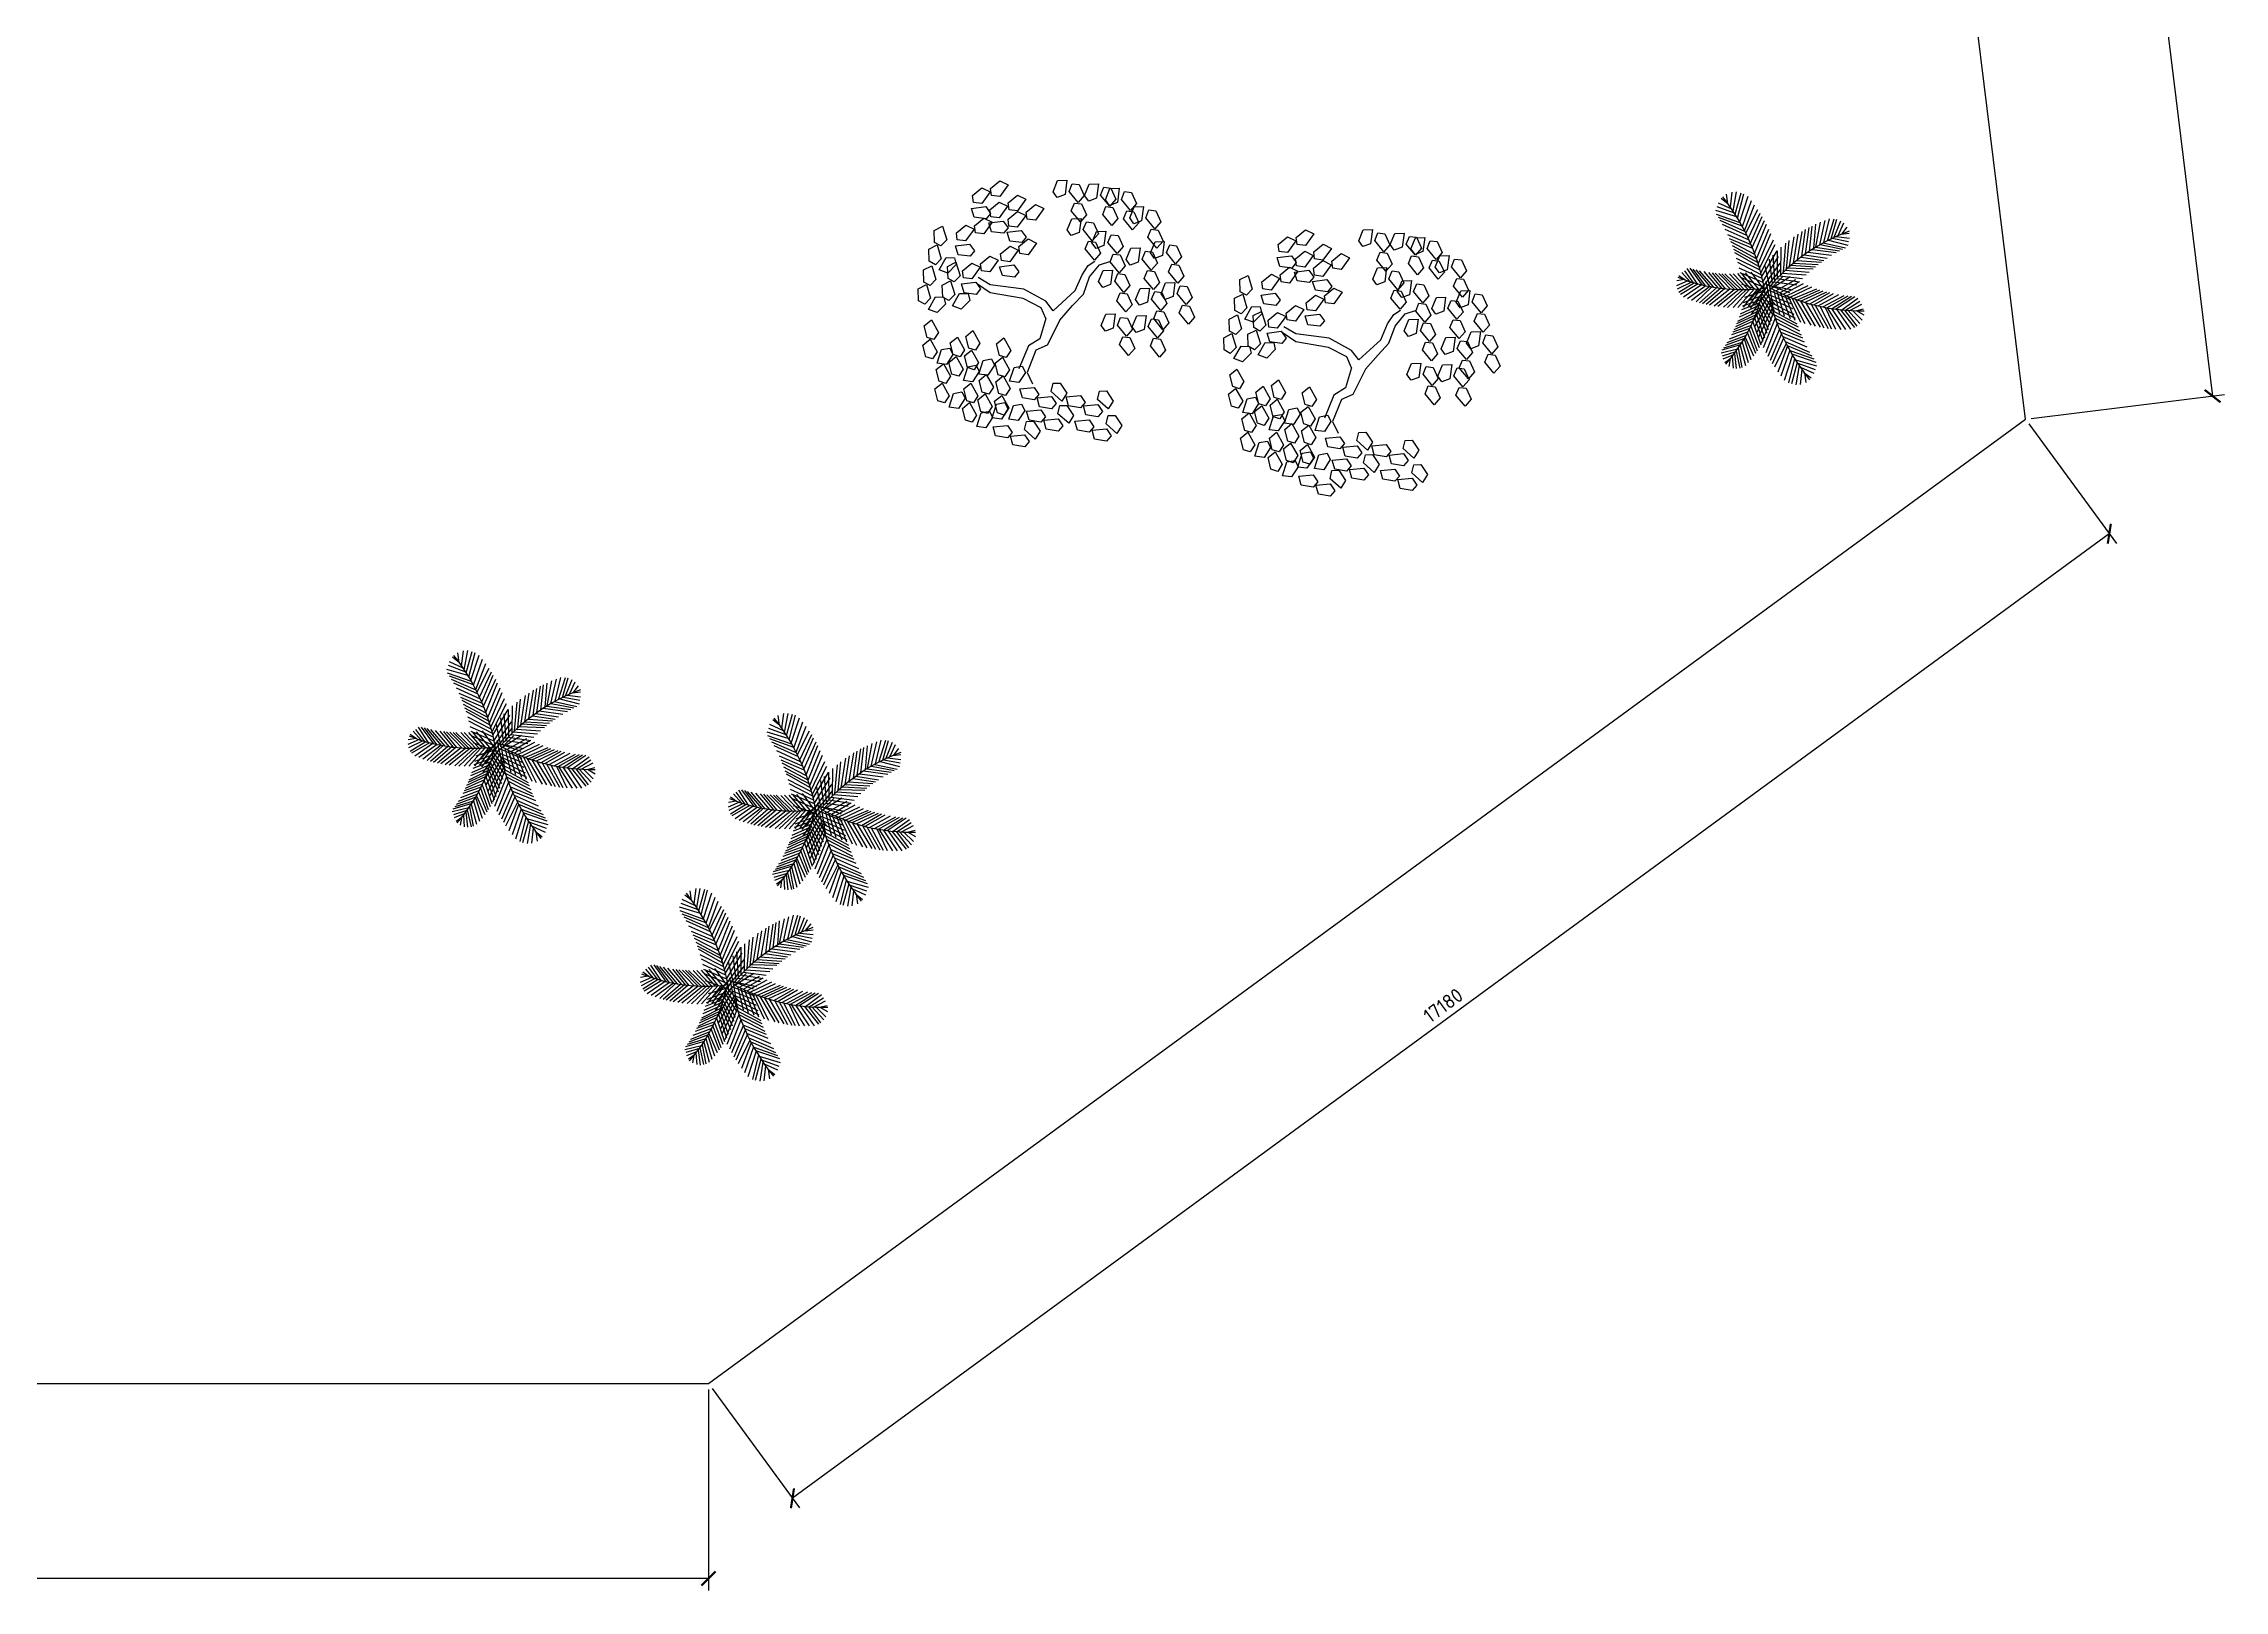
# Model space of a CAD drawing. Header units: millimetres. Extents: x -14813 to 141433, y -60308 to 84383.
# Drawn here: x 118479 to 141433, y -3644 to 12635 of the extents above; entities that cross this region are included whole.
import ezdxf

# ---------------------------------------------------------------- set-up
doc = ezdxf.new("R2010")
doc.units = ezdxf.units.MM
doc.layers.add('zelen', color=69, linetype='Continuous')
doc.layers.add('размер', color=1, linetype='Continuous', lineweight=25)
doc.layers.add('территория', color=74, linetype='Continuous', lineweight=25)
doc.styles.add('Аннотативный', font='')
doc.styles.get('Аннотативный').set_extended_font_data('GOST Common')
doc.dimstyles.new('Аннотативный', dxfattribs={"dimscale": 0, "dimtxt": 1.5, "dimasz": 1.5, "dimexe": 1.25, "dimexo": 0.625, "dimtad": 1, "dimdec": 0, "dimtxsty": 'Аннотативный', "dimblk": 'ARCHTICK', "dimcen": 2.5, "dimadec": 0, "dimazin": 0, "dimtfac": 1, "dimtdec": 0, "dimtmove": 0, "dimatfit": 3, "dimldrblk": 'CLOSEDBLANK', "dimfxl": 1, "dimarcsym": 0})

# ---------------------------------------------------------------- blocks, each defined once
blk = doc.blocks.new('p1')
at = {"layer": 'zelen'}
for p, q in [((-430, 876), (-503, 935)), ((-434, 879), (-447, 980)), ((-407, 844), (-387, 1002)), ((-379, 802), (-343, 1004)), ((-358, 770), (-295, 996)), ((-332, 727), (-266, 985)), ((-309, 689), (-221, 958)), ((-340, 741), (-561, 807)), ((-303, 678), (-554, 768)), ((-364, 779), (-545, 846)), ((-391, 821), (-533, 887)), ((-283, 643), (-533, 735)), ((-255, 589), (-513, 702)), ((-281, 639), (-186, 914)), ((-257, 594), (-153, 869)), ((-245, 570), (-118, 819)), ((-218, 514), (-94, 781)), ((-196, 466), (-74, 747)), ((-177, 418), (-48, 703)), ((533, 447), (590, 705)), ((578, 472), (638, 722)), ((614, 491), (686, 722)), ((655, 512), (714, 717)), ((687, 527), (755, 700)), ((-234, 547), (-490, 662)), ((-210, 495), (-462, 608)), ((-189, 448), (-434, 552)), ((-172, 407), (-416, 511)), ((-149, 346), (-403, 479)), ((-152, 356), (-28, 665)), ((-132, 300), (-3, 612)), ((-114, 243), (19, 565)), ((-100, 197), (46, 499)), ((151, 161), (176, 463)), ((183, 191), (213, 493)), ((215, 219), (266, 532)), ((257, 255), (305, 558)), ((299, 289), (350, 587)), ((347, 325), (383, 607)), ((385, 353), (424, 629)), ((425, 379), (455, 645)), ((473, 411), (492, 663)), ((493, 423), (543, 686)), ((569, 467), (806, 417)), ((627, 498), (830, 444)), ((664, 516), (836, 482)), ((705, 535), (846, 519)), ((728, 546), (788, 677)), ((761, 559), (845, 570)), ((766, 560), (824, 633)), ((-132, 300), (-386, 436)), ((-120, 263), (-372, 397)), ((-106, 219), (-360, 364)), ((-95, 179), (-342, 305)), ((-82, 133), (-330, 261)), ((-87, 152), (64, 449)), ((-77, 113), (84, 383)), ((-64, 57), (100, 325)), ((-55, 14), (117, 254)), ((7, 8), (-45, 236)), ((35, 41), (4, 296)), ((61, 69), (42, 338)), ((89, 99), (88, 385)), ((125, 136), (128, 422)), ((230, 232), (488, 216)), ((257, 255), (518, 240)), ((292, 283), (551, 265)), ((339, 319), (577, 283)), ((371, 343), (611, 306)), ((410, 369), (659, 337)), ((453, 398), (706, 365)), ((489, 421), (743, 385)), ((537, 449), (774, 402)), ((-855, 68), (-974, 16)), ((-889, 81), (-971, 67)), ((-816, 55), (-966, -20)), ((-885, 78), (-948, 122)), ((-785, 46), (-948, -56)), ((-746, 35), (-933, -76)), ((-833, 61), (-917, 156)), ((-710, 26), (-901, -105)), ((-794, 49), (-888, 175)), ((-758, 39), (-861, 197)), ((-665, 16), (-858, -122)), ((-701, 24), (-829, 200)), ((-624, 8), (-816, -138)), ((-669, 17), (-799, 192)), ((-620, 7), (-768, 183)), ((-603, 4), (-768, -153)), ((-582, 0), (-731, 175)), ((-536, -7), (-683, 165)), ((-494, -12), (-632, 156)), ((-458, -16), (-596, 152)), ((-405, -20), (-567, 148)), ((-364, -23), (-530, 145)), ((-332, -24), (-496, 143)), ((-295, -24), (-467, 142)), ((-260, -24), (-417, 141)), ((-221, -23), (-379, 142)), ((-187, -22), (-330, 144)), ((-72, 92), (-316, 203)), ((-63, 50), (-305, 152)), ((-53, -1), (-296, 105)), ((-152, -19), (-288, 147)), ((-42, -58), (-286, 32)), ((-110, -16), (-249, 151)), ((-31, 51), (-210, -135)), ((-23, 4), (-197, -219)), ((-63, -10), (-189, 160)), ((-48, -28), (128, 193)), ((-40, -75), (140, 109)), ((-29, 34), (216, -53)), ((17, 20), (248, -26)), ((23, -13), (222, 114)), ((52, 59), (291, 26)), ((70, -36), (281, 81)), ((84, 94), (320, 58)), ((111, 122), (353, 92)), ((113, -57), (319, 62)), ((139, 149), (391, 130)), ((148, -73), (362, 42)), ((170, 179), (422, 159)), ((183, -88), (412, 20)), ((198, 204), (464, 196)), ((223, -105), (451, 4)), ((-552, -5), (-733, -164)), ((-509, -10), (-702, -172)), ((-468, -15), (-661, -181)), ((-413, -20), (-627, -188)), ((-364, -23), (-579, -197)), ((-315, -24), (-538, -202)), ((-276, -24), (-479, -208)), ((-238, -24), (-436, -211)), ((-205, -22), (-379, -212)), ((-158, -20), (-330, -211)), ((-118, -228), (-315, -315)), ((-107, -193), (-303, -281)), ((-97, -162), (-290, -237)), ((-88, -131), (-279, -198)), ((-122, -17), (-271, -208)), ((-78, -91), (-271, -163)), ((-68, -48), (-259, -106)), ((-87, -13), (-220, -202)), ((-15, -38), (-185, -280)), ((-5, -81), (-167, -350)), ((-49, -9), (-151, -192)), ((8, -137), (-151, -408)), ((18, -175), (-129, -474)), ((-111, -208), (-8, -443)), ((32, -221), (-111, -524)), ((-102, -178), (11, -393)), ((-90, -136), (26, -349)), ((-81, -102), (42, -295)), ((-73, -71), (53, -249)), ((-65, -35), (66, -184)), ((-18, -23), (227, -127)), ((-7, -74), (236, -173)), ((3, -115), (247, -224)), ((9, -5), (43, -236)), ((13, -156), (262, -282)), ((26, -202), (275, -326)), ((48, -25), (111, -274)), ((82, -42), (161, -300)), ((119, -60), (222, -327)), ((166, -81), (272, -347)), ((200, -95), (331, -368)), ((240, -111), (377, -382)), ((259, -119), (503, -15)), ((280, -127), (441, -400)), ((298, -133), (533, -25)), ((331, -144), (570, -36)), ((331, -144), (486, -410)), ((374, -158), (610, -47)), ((383, -161), (539, -420)), ((431, -175), (641, -55)), ((442, -178), (577, -427)), ((470, -185), (680, -64)), ((487, -189), (623, -433)), ((516, -196), (736, -76)), ((533, -200), (658, -437)), ((566, -207), (790, -85)), ((590, -211), (699, -440)), ((608, -215), (832, -90)), ((613, -216), (755, -443)), ((659, -223), (805, -443)), ((663, -224), (867, -94)), ((699, -229), (902, -97)), ((765, -237), (934, -113)), ((805, -240), (954, -146)), ((851, -244), (976, -178)), ((912, -246), (995, -226)), ((-202, -432), (-396, -501)), ((-188, -401), (-381, -471)), ((-167, -355), (-369, -447)), ((-152, -320), (-354, -415)), ((-141, -292), (-341, -385)), ((-129, -259), (-331, -360)), ((-209, -445), (-126, -668)), ((-192, -410), (-105, -635)), ((-170, -362), (-88, -606)), ((-152, -320), (-66, -567)), ((-136, -277), (-47, -531)), ((-123, -242), (-24, -481)), ((46, -266), (-83, -590)), ((65, -323), (-61, -637)), ((86, -379), (-35, -689)), ((111, -441), (-14, -727)), ((38, -243), (294, -384)), ((52, -286), (305, -417)), ((65, -323), (320, -457)), ((82, -369), (337, -499)), ((106, -430), (351, -531)), ((710, -231), (856, -442)), ((750, -235), (901, -424)), ((796, -240), (925, -410)), ((831, -242), (957, -380)), ((877, -245), (979, -346)), ((917, -245), (997, -291)), ((-331, -651), (-505, -693)), ((-300, -605), (-498, -663)), ((-351, -680), (-494, -724)), ((-284, -579), (-480, -639)), ((-259, -538), (-463, -614)), ((-241, -506), (-444, -584)), ((-220, -468), (-420, -544)), ((-347, -673), (-308, -850)), ((-324, -641), (-285, -843)), ((-305, -612), (-249, -824)), ((-282, -576), (-220, -791)), ((-261, -542), (-192, -758)), ((-251, -524), (-164, -721)), ((-228, -481), (-143, -693)), ((131, -488), (11, -771)), ((153, -536), (32, -804)), ((181, -592), (56, -842)), ((193, -616), (91, -892)), ((123, -471), (370, -572)), ((218, -661), (125, -936)), ((145, -518), (398, -628)), ((169, -569), (427, -681)), ((191, -611), (450, -721)), ((220, -665), (471, -754)), ((-374, -711), (-486, -756)), ((-406, -752), (-465, -794)), ((-410, -754), (-424, -832)), ((-388, -728), (-379, -850)), ((-364, -697), (-345, -855)), ((246, -710), (160, -980)), ((269, -748), (206, -1006)), ((296, -791), (235, -1017)), ((240, -700), (491, -787)), ((277, -762), (499, -826)), ((317, -823), (283, -1025)), ((302, -799), (484, -865)), ((346, -864), (327, -1022)), ((330, -841), (471, -905)), ((368, -896), (442, -954)), ((373, -899), (387, -1000))]:
    blk.add_line(p, q, dxfattribs=at)
for centre, radius, start, end in [((-2221, -415), 2208, 8.5439, 38.2906), ((1536, -1292), 2007, 110.1895, 139.9362), ((-286, 1782), 1806, 248.0996, 277.8463), ((2146, 414), 2208, 189.1509, 218.8976), ((-1734, 320), 1706, 318.5391, 348.2858), ((964, 1760), 2007, 241.292, 271.0387)]:
    blk.add_arc(centre, radius, start, end, dxfattribs=at)
blk = doc.blocks.new('z_98')
at = {"color": 92, "linetype": 'Continuous'}
for p, q in [((-283.2, 404.3), (-250.4, 431.2)), ((-279.9, 379.9), (-283.2, 404.3)), ((-221.2, 417), (-250.6, 376)), ((-250.4, 431.2), (-221.2, 417)), ((-219.5, 428.9), (-186.7, 455.8)), ((-216.1, 404.5), (-219.5, 428.9)), ((-186.9, 400.7), (-216.1, 404.5)), ((-157.5, 441.6), (-186.9, 400.7)), ((-186.7, 455.8), (-157.5, 441.6)), ((-158.3, 378.5), (-125.5, 405.4)), ((-96.3, 391.1), (-125.7, 350.2)), ((-125.5, 405.4), (-96.3, 391.1)), ((-0.5, 417), (15.7, 456.2)), ((13.9, 397), (-0.5, 417)), ((41.5, 407.4), (13.9, 397)), ((15.7, 456.2), (48.2, 457.4)), ((48.2, 457.4), (41.5, 407.4)), ((55.8, 418.1), (67.1, 445.4)), ((87.8, 379.2), (55.8, 418.1)), ((67.1, 445.4), (91.5, 442.3)), ((109.1, 403.7), (87.8, 379.2)), ((91.5, 442.3), (109.1, 403.7)), ((110.1, 404.5), (126.3, 443.6)), ((124.5, 384.5), (110.1, 404.5)), ((152.1, 394.9), (124.5, 384.5)), ((126.3, 443.6), (158.8, 444.9)), ((158.8, 444.9), (152.1, 394.9)), ((166.4, 405.6), (177.7, 432.8)), ((198.5, 366.6), (166.4, 405.6)), ((177.7, 432.8), (202.2, 429.8)), ((183, 389.3), (199.3, 428.5)), ((197.5, 369.3), (183, 389.3)), ((219.7, 391.2), (198.5, 366.6)), ((199.3, 428.5), (231.7, 429.7)), ((202.2, 429.8), (219.7, 391.2)), ((231.7, 429.7), (225.1, 379.7)), ((239.4, 390.4), (250.6, 417.7)), ((271.4, 351.4), (239.4, 390.4)), ((250.6, 417.7), (275.1, 414.6)), ((275.1, 414.6), (292.6, 376)), ((-286.6, 358.5), (-236.6, 364.9)), ((-277.1, 327.5), (-286.6, 358.5)), ((-250.6, 376), (-279.9, 379.9)), ((-235.1, 321.8), (-277.1, 327.5)), ((-276, 297.8), (-243.1, 324.7)), ((-214, 310.5), (-243.4, 269.5)), ((-243.1, 324.7), (-214, 310.5)), ((-236.6, 364.9), (-219.5, 340.9)), ((-219.5, 340.9), (-235.1, 321.8)), ((-225.4, 308.1), (-175.4, 314.5)), ((-215.9, 277), (-225.4, 308.1)), ((-222, 353.8), (-189.2, 380.7)), ((-218.7, 329.4), (-222, 353.8)), ((-189.4, 325.5), (-218.7, 329.4)), ((-160, 366.5), (-189.4, 325.5)), ((-189.2, 380.7), (-160, 366.5)), ((-175.4, 314.5), (-158.3, 290.5)), ((-158.5, 321.1), (-125.7, 348)), ((-155.2, 296.6), (-158.5, 321.1)), ((-154.9, 354), (-158.3, 378.5)), ((-125.7, 350.2), (-154.9, 354)), ((-96.5, 333.7), (-125.9, 292.8)), ((-125.7, 348), (-96.5, 333.7)), ((-94.8, 345.7), (-61.9, 372.6)), ((-91.4, 321.3), (-94.8, 345.7)), ((-62.2, 317.4), (-91.4, 321.3)), ((-32.7, 358.4), (-62.2, 317.4)), ((-61.9, 372.6), (-32.7, 358.4)), ((48.9, 283.4), (65.2, 322.6)), ((63.3, 350.2), (74.5, 377.5)), ((95.3, 311.2), (63.3, 350.2)), ((65.2, 322.6), (97.6, 323.8)), ((74.5, 377.5), (99, 374.4)), ((97.6, 323.8), (90.9, 273.8)), ((116.5, 335.8), (95.3, 311.2)), ((99, 374.4), (116.5, 335.8)), ((105.3, 284.5), (116.5, 311.8)), ((116.5, 311.8), (141, 308.7)), ((141, 308.7), (158.5, 270.1)), ((173.9, 337.7), (185.1, 364.9)), ((205.9, 298.7), (173.9, 337.7)), ((185.1, 364.9), (209.6, 361.9)), ((225.1, 379.7), (197.5, 369.3)), ((227.1, 323.2), (205.9, 298.7)), ((209.6, 361.9), (227.1, 323.2)), ((246.8, 322.5), (258, 349.8)), ((278.8, 283.5), (246.8, 322.5)), ((258, 349.8), (282.5, 346.7)), ((268.4, 325.2), (284.7, 364.4)), ((282.8, 305.2), (268.4, 325.2)), ((292.6, 376), (271.4, 351.4)), ((300.1, 308.1), (278.8, 283.5)), ((282.5, 346.7), (300.1, 308.1)), ((310.4, 315.6), (282.8, 305.2)), ((284.7, 364.4), (317.1, 365.6)), ((317.1, 365.6), (310.4, 315.6)), ((324.7, 326.3), (336, 353.6)), ((356.8, 287.4), (324.7, 326.3)), ((336, 353.6), (360.5, 350.5)), ((378, 311.9), (356.8, 287.4)), ((360.5, 350.5), (378, 311.9)), ((-436.3, 215.9), (-407.3, 230.5)), ((-417.4, 281.5), (-388.4, 296.2)), ((-415.9, 239.1), (-417.4, 281.5)), ((-394.4, 227), (-415.9, 239.1)), ((-407.3, 230.5), (-392.5, 182.3)), ((-373.6, 248), (-394.4, 227)), ((-388.4, 296.2), (-373.6, 248)), ((-343.1, 227.4), (-293.1, 233.8)), ((-339.7, 273.2), (-306.9, 300.1)), ((-336.4, 248.7), (-339.7, 273.2)), ((-307.1, 244.9), (-336.4, 248.7)), ((-277.7, 285.8), (-307.1, 244.9)), ((-306.9, 300.1), (-277.7, 285.8)), ((-293.1, 233.8), (-276, 209.8)), ((-272.6, 273.4), (-276, 297.8)), ((-243.4, 269.5), (-272.6, 273.4)), ((-173.9, 271.4), (-215.9, 277)), ((-158.3, 290.5), (-173.9, 271.4)), ((-161.9, 275.3), (-111.9, 281.7)), ((-152.4, 244.3), (-161.9, 275.3)), ((-125.9, 292.8), (-155.2, 296.6)), ((-110.3, 238.6), (-152.4, 244.3)), ((-120.6, 224.7), (-87.8, 251.6)), ((-111.9, 281.7), (-94.8, 257.7)), ((-94.8, 257.7), (-110.3, 238.6)), ((-58.6, 237.3), (-88.1, 196.4)), ((-87.8, 251.6), (-58.6, 237.3)), ((63.3, 263.4), (48.9, 283.4)), ((90.9, 273.8), (63.3, 263.4)), ((137.3, 245.5), (105.3, 284.5)), ((112.7, 216.6), (123.9, 243.9)), ((123.9, 243.9), (148.4, 240.8)), ((136, 238), (152.2, 277.2)), ((150.4, 218.1), (136, 238)), ((158.5, 270.1), (137.3, 245.5)), ((148.4, 240.8), (165.9, 202.2)), ((152.2, 277.2), (184.7, 278.4)), ((184.7, 278.4), (178, 228.4)), ((192.3, 239.2), (203.6, 266.4)), ((224.3, 200.2), (192.3, 239.2)), ((203.6, 266.4), (228, 263.4)), ((228, 263.4), (245.6, 224.7)), ((332.2, 258.4), (343.4, 285.7)), ((364.2, 219.4), (332.2, 258.4)), ((341.1, 202.6), (357.4, 241.8)), ((343.4, 285.7), (367.9, 282.6)), ((357.4, 241.8), (389.9, 243)), ((385.4, 244), (364.2, 219.4)), ((367.9, 282.6), (385.4, 244)), ((389.9, 243), (383.2, 193)), ((397.5, 203.7), (408.7, 231)), ((408.7, 231), (433.2, 227.9)), ((-455.1, 142.8), (-426.1, 157.5)), ((-434.8, 173.5), (-436.3, 215.9)), ((-413.3, 161.4), (-434.8, 173.5)), ((-426.1, 157.5), (-411.3, 109.2)), ((-392.5, 182.3), (-413.3, 161.4)), ((-400.4, 143.1), (-375.2, 186.8)), ((-375.2, 186.8), (-345.8, 185.9)), ((-370.4, 155.4), (-341.4, 170.1)), ((-368.8, 113), (-370.4, 155.4)), ((-340, 161.9), (-369.9, 131.9)), ((-345.8, 185.9), (-340, 161.9)), ((-333.6, 196.3), (-343.1, 227.4)), ((-341.4, 170.1), (-326.6, 121.9)), ((-291.6, 190.7), (-333.6, 196.3)), ((-318.5, 139.5), (-285.7, 166.4)), ((-276, 209.8), (-291.6, 190.7)), ((-285.7, 166.4), (-256.5, 152.2)), ((-254.8, 164.2), (-222, 191.1)), ((-251.5, 139.8), (-254.8, 164.2)), ((-192.8, 176.9), (-222.2, 135.9)), ((-222, 191.1), (-192.8, 176.9)), ((-187.8, 154.3), (-137.8, 160.7)), ((-178.3, 123.2), (-187.8, 154.3)), ((-184.3, 200), (-151.5, 226.9)), ((-181, 175.6), (-184.3, 200)), ((-151.8, 171.7), (-181, 175.6)), ((-122.3, 212.7), (-151.8, 171.7)), ((-151.5, 226.9), (-122.3, 212.7)), ((-137.8, 160.7), (-120.6, 136.7)), ((-117.3, 200.2), (-120.6, 224.7)), ((-88.1, 196.4), (-117.3, 200.2)), ((144.7, 177.6), (112.7, 216.6)), ((165.9, 202.2), (144.7, 177.6)), ((178, 228.4), (150.4, 218.1)), ((199.8, 171.2), (211, 198.5)), ((231.8, 132.3), (199.8, 171.2)), ((211, 198.5), (235.5, 195.4)), ((245.6, 224.7), (224.3, 200.2)), ((253, 156.8), (231.8, 132.3)), ((235.5, 195.4), (253, 156.8)), ((256, 180), (272.2, 219.2)), ((270.4, 160.1), (256, 180)), ((298, 170.5), (270.4, 160.1)), ((272.2, 219.2), (304.7, 220.4)), ((304.7, 220.4), (298, 170.5)), ((312.3, 181.2), (323.6, 208.4)), ((344.3, 142.2), (312.3, 181.2)), ((323.6, 208.4), (348, 205.4)), ((355.6, 182.6), (341.1, 202.6)), ((365.6, 166.7), (344.3, 142.2)), ((348, 205.4), (365.6, 166.7)), ((383.2, 193), (355.6, 182.6)), ((429.5, 164.8), (397.5, 203.7)), ((404.9, 135.8), (416.2, 163.1)), ((416.2, 163.1), (440.7, 160)), ((450.8, 189.3), (429.5, 164.8)), ((433.2, 227.9), (450.8, 189.3)), ((440.7, 160), (458.2, 121.4)), ((-474, 77.2), (-445, 91.8)), ((-472.4, 34.8), (-474, 77.2)), ((-453.5, 100.4), (-455.1, 142.8)), ((-432, 88.3), (-453.5, 100.4)), ((-445, 91.8), (-430.2, 43.6)), ((-411.3, 109.2), (-432, 88.3)), ((-369.9, 131.9), (-400.4, 143.1)), ((-389.3, 89.8), (-360.3, 104.4)), ((-387.7, 47.4), (-389.3, 89.8)), ((-347.3, 100.9), (-368.8, 113)), ((-360.3, 104.4), (-345.5, 56.2)), ((-326.6, 121.9), (-347.3, 100.9)), ((-321.9, 93.8), (-271.9, 100.2)), ((-312.4, 62.7), (-321.9, 93.8)), ((-315.2, 115.1), (-318.5, 139.5)), ((-285.9, 111.3), (-315.2, 115.1)), ((-256.5, 152.2), (-285.9, 111.3)), ((-271.9, 100.2), (-254.8, 76.2)), ((-222.2, 135.9), (-251.5, 139.8)), ((-136.2, 117.6), (-178.3, 123.2)), ((-120.6, 136.7), (-136.2, 117.6)), ((159.5, 101.9), (175.8, 141)), ((174, 81.9), (159.5, 101.9)), ((201.6, 92.3), (174, 81.9)), ((175.8, 141), (208.2, 142.3)), ((208.2, 142.3), (201.6, 92.3)), ((215.9, 103), (227.1, 130.3)), ((247.9, 64), (215.9, 103)), ((227.1, 130.3), (251.6, 127.2)), ((269.1, 88.6), (247.9, 64)), ((251.6, 127.2), (269.1, 88.6)), ((288.9, 38.8), (305.2, 78)), ((305.2, 78), (337.6, 79.2)), ((319.8, 113.2), (331, 140.5)), ((351.8, 74.3), (319.8, 113.2)), ((331, 140.5), (355.5, 137.4)), ((337.6, 79.2), (331, 29.3)), ((373, 98.8), (351.8, 74.3)), ((355.5, 137.4), (373, 98.8)), ((378.4, 59), (394.6, 98.2)), ((394.6, 98.2), (427.1, 99.4)), ((436.9, 96.8), (404.9, 135.8)), ((427.1, 99.4), (420.4, 49.4)), ((434.7, 60.1), (446, 87.4)), ((458.2, 121.4), (436.9, 96.8)), ((446, 87.4), (470.4, 84.3)), ((470.4, 84.3), (488, 45.7)), ((-450.9, 22.6), (-472.4, 34.8)), ((-430.2, 43.6), (-450.9, 22.6)), ((-438, 4.4), (-412.9, 48.1)), ((-407.6, -6.8), (-438, 4.4)), ((-412.9, 48.1), (-383.4, 47.2)), ((-377.6, 23.2), (-407.6, -6.8)), ((-366.3, 35.3), (-387.7, 47.4)), ((-383.4, 47.2), (-377.6, 23.2)), ((-345.5, 56.2), (-366.3, 35.3)), ((-353.3, 17), (-328.2, 60.7)), ((-322.9, 5.8), (-353.3, 17)), ((-328.2, 60.7), (-298.7, 59.8)), ((-292.9, 35.8), (-322.9, 5.8)), ((-270.4, 57.1), (-312.4, 62.7)), ((-298.7, 59.8), (-292.9, 35.8)), ((-254.8, 76.2), (-270.4, 57.1)), ((223.3, 35.1), (234.5, 62.3)), ((255.3, -3.9), (223.3, 35.1)), ((234.5, 62.3), (259, 59.3)), ((276.6, 20.6), (255.3, -3.9)), ((259, 59.3), (276.6, 20.6)), ((303.4, 18.9), (288.9, 38.8)), ((331, 29.3), (303.4, 18.9)), ((345.3, 40), (356.5, 67.2)), ((377.3, 1), (345.3, 40)), ((356.5, 67.2), (381, 64.2)), ((398.5, 25.5), (377.3, 1)), ((392.8, 39), (378.4, 59)), ((381, 64.2), (398.5, 25.5)), ((420.4, 49.4), (392.8, 39)), ((466.7, 21.1), (434.7, 60.1)), ((442.2, -7.8), (453.4, 19.5)), ((453.4, 19.5), (477.9, 16.4)), ((488, 45.7), (466.7, 21.1)), ((477.9, 16.4), (495.4, -22.2)), ((-452.7, -52.7), (-427.5, -32.3)), ((-442.3, -93.9), (-452.7, -52.7)), ((-427.5, -32.3), (-402.9, -76.3)), ((-402.9, -76.3), (-418.7, -101.2)), ((-306.9, -90.5), (-281.6, -70.1)), ((-281.6, -70.1), (-257, -114.1)), ((168.9, -52), (185.2, -12.8)), ((183.4, -71.9), (168.9, -52)), ((211, -61.5), (183.4, -71.9)), ((185.2, -12.8), (217.6, -11.5)), ((217.6, -11.5), (211, -61.5)), ((225.3, -50.8), (236.5, -23.6)), ((257.3, -89.8), (225.3, -50.8)), ((236.5, -23.6), (261, -26.6)), ((278.5, -65.3), (257.3, -89.8)), ((261, -26.6), (278.5, -65.3)), ((277.1, -57), (293.4, -17.8)), ((291.6, -77), (277.1, -57)), ((319.2, -66.6), (291.6, -77)), ((293.4, -17.8), (325.9, -16.6)), ((325.9, -16.6), (319.2, -66.6)), ((333.5, -55.9), (344.7, -28.6)), ((365.5, -94.8), (333.5, -55.9)), ((344.7, -28.6), (369.2, -31.7)), ((352.7, -28), (364, -0.7)), ((384.7, -66.9), (352.7, -28)), ((364, -0.7), (388.4, -3.8)), ((386.8, -70.3), (365.5, -94.8)), ((369.2, -31.7), (386.8, -70.3)), ((406, -42.4), (384.7, -66.9)), ((388.4, -3.8), (406, -42.4)), ((474.2, -46.8), (442.2, -7.8)), ((495.4, -22.2), (474.2, -46.8)), ((-457.4, -120.9), (-432.1, -100.5)), ((-446.9, -162), (-457.4, -120.9)), ((-418.7, -101.2), (-442.3, -93.9)), ((-432.1, -100.5), (-407.5, -144.5)), ((-407.5, -144.5), (-423.3, -169.3)), ((-406.8, -184.5), (-391.5, -136.4)), ((-391.5, -136.4), (-362.5, -131.1)), ((-362.5, -131.1), (-351.8, -153.3)), ((-361, -113.2), (-335.7, -92.8)), ((-350.5, -154.3), (-361, -113.2)), ((-335.7, -92.8), (-311.1, -136.8)), ((-311.1, -136.8), (-326.9, -161.6)), ((-311.5, -158.7), (-286.2, -138.3)), ((-296.4, -131.6), (-306.9, -90.5)), ((-272.8, -139), (-296.4, -131.6)), ((-286.2, -138.3), (-261.6, -182.3)), ((-257, -114.1), (-272.8, -139)), ((-198.6, -115.8), (-173.4, -95.3)), ((-188.1, -156.9), (-198.6, -115.8)), ((-173.4, -95.3), (-148.7, -139.3)), ((-148.7, -139.3), (-164.6, -164.2)), ((232.7, -118.7), (243.9, -91.5)), ((264.7, -157.7), (232.7, -118.7)), ((243.9, -91.5), (268.4, -94.5)), ((286, -133.2), (264.7, -157.7)), ((268.4, -94.5), (286, -133.2)), ((340.9, -123.8), (352.2, -96.5)), ((372.9, -162.8), (340.9, -123.8)), ((352.2, -96.5), (376.6, -99.6)), ((394.2, -138.2), (372.9, -162.8)), ((376.6, -99.6), (394.2, -138.2)), ((-423.3, -169.3), (-446.9, -162)), ((-410.4, -206.6), (-385.2, -186.1)), ((-399.9, -247.7), (-410.4, -206.6)), ((-374.7, -189), (-406.8, -184.5)), ((-385.2, -186.1), (-360.5, -230.1)), ((-351.8, -153.3), (-374.7, -189)), ((-365.6, -181.4), (-340.4, -160.9)), ((-355.1, -222.5), (-365.6, -181.4)), ((-331.6, -229.8), (-355.1, -222.5)), ((-326.9, -161.6), (-350.5, -154.3)), ((-340.4, -160.9), (-315.7, -204.9)), ((-315.7, -204.9), (-331.6, -229.8)), ((-315.1, -245), (-299.7, -196.9)), ((-301, -199.8), (-311.5, -158.7)), ((-277.4, -207.1), (-301, -199.8)), ((-299.7, -196.9), (-270.7, -191.5)), ((-260, -213.8), (-282.9, -249.5)), ((-261.6, -182.3), (-277.4, -207.1)), ((-270.7, -191.5), (-260, -213.8)), ((-261, -222.3), (-245.6, -174.2)), ((-228.8, -226.8), (-261, -222.3)), ((-259.8, -244.4), (-234.6, -223.9)), ((-245.6, -174.2), (-216.6, -168.9)), ((-234.6, -223.9), (-209.9, -267.9)), ((-205.9, -191.1), (-228.8, -226.8)), ((-216.6, -168.9), (-205.9, -191.1)), ((-203.2, -183.9), (-178, -163.5)), ((-192.8, -225), (-203.2, -183.9)), ((-200.9, -249.4), (-175.7, -228.9)), ((-169.2, -232.4), (-192.8, -225)), ((-164.6, -164.2), (-188.1, -156.9)), ((-178, -163.5), (-153.3, -207.5)), ((-175.7, -228.9), (-151.1, -272.9)), ((-153.3, -207.5), (-169.2, -232.4)), ((-152.7, -247.5), (-137.4, -199.5)), ((-137.4, -199.5), (-108.4, -194.1)), ((-97.7, -216.3), (-120.6, -252)), ((-108.4, -194.1), (-97.7, -216.3)), ((-415, -274.7), (-389.8, -254.3)), ((-404.5, -315.8), (-415, -274.7)), ((-376.4, -255), (-399.9, -247.7)), ((-389.8, -254.3), (-365.1, -298.3)), ((-365.1, -298.3), (-381, -323.2)), ((-360.5, -230.1), (-376.4, -255)), ((-364.5, -338.3), (-349.2, -290.3)), ((-349.2, -290.3), (-320.2, -284.9)), ((-320.2, -284.9), (-309.4, -307.1)), ((-282.9, -249.5), (-315.1, -245)), ((-313.9, -274.6), (-288.7, -254.2)), ((-303.5, -315.7), (-313.9, -274.6)), ((-288.7, -254.2), (-264, -298.2)), ((-264, -298.2), (-279.9, -323)), ((-264.4, -312.5), (-239.2, -292.1)), ((-249.3, -285.5), (-259.8, -244.4)), ((-225.8, -292.8), (-249.3, -285.5)), ((-239.2, -292.1), (-214.5, -336.1)), ((-209.9, -267.9), (-225.8, -292.8)), ((-205.6, -317.6), (-180.3, -297.1)), ((-190.5, -290.5), (-200.9, -249.4)), ((-166.9, -297.8), (-190.5, -290.5)), ((-180.3, -297.1), (-155.7, -341.1)), ((-151.1, -272.9), (-166.9, -297.8)), ((-120.6, -252), (-152.7, -247.5)), ((-116.7, -274.4), (-66.5, -269.6)), ((-108.2, -305.7), (-116.7, -274.4)), ((-66.4, -312.7), (-108.2, -305.7)), ((-66.5, -269.6), (-50.2, -294.1)), ((-50.2, -294.1), (-66.4, -312.7)), ((-56.2, -306.1), (-6, -301.4)), ((-6.9, -283.5), (-0.1, -254.8)), ((30.9, -317), (-6.9, -283.5)), ((-6, -301.4), (10.3, -325.9)), ((-0.1, -254.8), (24.6, -254)), ((24.6, -254), (48, -289.4)), ((48, -289.4), (30.9, -317)), ((45.7, -302.1), (95.9, -297.3)), ((54.2, -333.4), (45.7, -302.1)), ((95.9, -297.3), (112.2, -321.9)), ((155.5, -311.2), (162.3, -282.5)), ((162.3, -282.5), (186.9, -281.7)), ((186.9, -281.7), (210.3, -317.1)), ((-381, -323.2), (-404.5, -315.8)), ((-332.3, -342.8), (-364.5, -338.3)), ((-309.4, -307.1), (-332.3, -342.8)), ((-318.6, -342.8), (-293.3, -322.3)), ((-308.1, -383.9), (-318.6, -342.8)), ((-279.9, -323), (-303.5, -315.7)), ((-293.3, -322.3), (-268.7, -366.3)), ((-268.7, -366.3), (-284.5, -391.2)), ((-268, -406.4), (-252.7, -358.3)), ((-253.9, -353.6), (-264.4, -312.5)), ((-230.4, -360.9), (-253.9, -353.6)), ((-252.7, -358.3), (-223.7, -352.9)), ((-213, -375.1), (-235.9, -410.9)), ((-214.5, -336.1), (-230.4, -360.9)), ((-223.7, -352.9), (-213, -375.1)), ((-213.9, -376.1), (-198.6, -328)), ((-181.8, -380.6), (-213.9, -376.1)), ((-195.1, -358.7), (-205.6, -317.6)), ((-198.6, -328), (-169.6, -322.7)), ((-171.5, -366), (-195.1, -358.7)), ((-158.9, -344.9), (-181.8, -380.6)), ((-155.7, -341.1), (-171.5, -366)), ((-169.6, -322.7), (-158.9, -344.9)), ((-155.1, -381.1), (-139.7, -333.1)), ((-122.9, -385.6), (-155.1, -381.1)), ((-139.7, -333.1), (-110.7, -327.7)), ((-100, -349.9), (-122.9, -385.6)), ((-110.7, -327.7), (-100, -349.9)), ((-93.1, -352.5), (-42.9, -347.7)), ((-84.7, -383.8), (-93.1, -352.5)), ((-47.7, -337.5), (-56.2, -306.1)), ((-5.9, -344.5), (-47.7, -337.5)), ((-42.9, -347.7), (-26.6, -372.3)), ((-26.6, -372.3), (-42.8, -390.9)), ((-32.7, -384.3), (17.5, -379.5)), ((10.3, -325.9), (-5.9, -344.5)), ((16.7, -361.6), (23.5, -332.9)), ((54.4, -395.1), (16.7, -361.6)), ((17.5, -379.5), (33.9, -404)), ((23.5, -332.9), (48.1, -332.1)), ((48.1, -332.1), (71.5, -367.5)), ((96, -340.4), (54.2, -333.4)), ((71.5, -367.5), (54.4, -395.1)), ((112.2, -321.9), (96, -340.4)), ((106.1, -333.9), (156.4, -329.1)), ((114.6, -365.2), (106.1, -333.9)), ((156.5, -372.2), (114.6, -365.2)), ((193.2, -344.7), (155.5, -311.2)), ((156.4, -329.1), (172.7, -353.6)), ((172.7, -353.6), (156.5, -372.2)), ((186.1, -396.9), (192.9, -368.2)), ((192.9, -368.2), (217.5, -367.4)), ((210.3, -317.1), (193.2, -344.7)), ((217.5, -367.4), (240.9, -402.8)), ((-284.5, -391.2), (-308.1, -383.9)), ((-235.9, -410.9), (-268, -406.4)), ((-210.8, -408), (-160.6, -403.2)), ((-202.3, -439.3), (-210.8, -408)), ((-160.5, -446.3), (-202.3, -439.3)), ((-160.6, -403.2), (-144.3, -427.8)), ((-144.3, -427.8), (-160.5, -446.3)), ((-150.3, -439.8), (-100.1, -435)), ((-141.9, -471.1), (-150.3, -439.8)), ((-101, -417.1), (-94.2, -388.4)), ((-63.3, -450.6), (-101, -417.1)), ((-100.1, -435), (-83.8, -459.5)), ((-94.2, -388.4), (-69.6, -387.6)), ((-42.8, -390.9), (-84.7, -383.8)), ((-69.6, -387.6), (-46.2, -423)), ((-46.2, -423), (-63.3, -450.6)), ((-24.2, -415.6), (-32.7, -384.3)), ((17.7, -422.6), (-24.2, -415.6)), ((33.9, -404), (17.7, -422.6)), ((76.3, -387.8), (126.5, -383)), ((84.8, -419.1), (76.3, -387.8)), ((126.6, -426.2), (84.8, -419.1)), ((126.5, -383), (142.8, -407.6)), ((142.8, -407.6), (126.6, -426.2)), ((136.8, -419.6), (187, -414.8)), ((145.3, -450.9), (136.8, -419.6)), ((187.1, -457.9), (145.3, -450.9)), ((223.8, -430.4), (186.1, -396.9)), ((187, -414.8), (203.3, -439.3)), ((203.3, -439.3), (187.1, -457.9)), ((240.9, -402.8), (223.8, -430.4)), ((-100, -478.1), (-141.9, -471.1)), ((-83.8, -459.5), (-100, -478.1))]:
    blk.add_line(p, q, dxfattribs=at)
at = {"color": 33, "linetype": 'Continuous'}
for p, q in [((101.2, 126), (122.4, 158.8)), ((122.4, 158.8), (145.9, 174)), ((127.1, 118.5), (162.4, 161.3)), ((162.4, 161.3), (202.4, 174)), ((-221.2, 63), (-265.9, 93.3)), ((-221.2, 90.7), (-263.6, 116)), ((-103.5, 75.6), (-221.2, 90.7)), ((77.7, 70.6), (101.2, 126)), ((105.9, 58), (127.1, 118.5)), ((-105.9, 42.8), (-221.2, 63)), ((-42.3, 10.1), (-105.9, 42.8)), ((-25.9, 32.8), (-103.5, 75.6)), ((-25.9, -27.8), (-42.3, 10.1)), ((0, 0), (-25.9, 32.8)), ((0, 0), (77.7, 70.6)), ((23.5, -32.8), (68.3, 17.6)), ((68.3, 17.6), (105.9, 58)), ((-25.9, -27.8), (-47, -98.4)), ((23.5, -32.8), (-21.2, -121.1)), ((-87.1, -123.6), (-120, -204.3)), ((-61.2, -138.7), (-91.8, -216.8)), ((-47, -98.4), (-87.1, -123.6)), ((-21.2, -121.1), (-61.2, -138.7)), ((-91.8, -216.8), (-73, -257.2))]:
    blk.add_line(p, q, dxfattribs=at)
blk = doc.blocks.new('_ArchTick')
at = {"color": 0, "linetype": 'ByBlock', "const_width": 0.15}
blk.add_lwpolyline([(-0.5, -0.5), (0.5, 0.5)], dxfattribs=at)
blk = doc.blocks.new('*D206')
at = {"layer": 'Defpoints', "color": 0, "transparency": 16777216}
for p in [(95478, -1468), (125478, -1468), (95478, -3519)]:
    blk.add_point(p, dxfattribs=at)
at = {"layer": 'размер', "color": 0, "lineweight": -2, "transparency": 16777216}
for p, q in [((95478, -1530), (95478, -3644)), ((125478, -1530), (125478, -3644)), ((125478, -3519), (95478, -3519))]:
    blk.add_line(p, q, dxfattribs=at)
at = {"layer": 'размер', "color": 0, "lineweight": -2, "transparency": 16777216, "xscale": 150, "yscale": 150, "zscale": 150, "rotation": 180}
blk.add_blockref('_ArchTick', (95478, -3519), dxfattribs=at)
at = {"layer": 'размер', "color": 0, "lineweight": -2, "transparency": 16777216, "xscale": 150, "yscale": 150, "zscale": 150}
blk.add_blockref('_ArchTick', (125478, -3519), dxfattribs=at)
at = {"layer": 'размер', "color": 0, "transparency": 16777216, "insert": (110478, -3381), "char_height": 150, "attachment_point": 5, "style": 'Аннотативный'}
blk.add_mtext('30000', dxfattribs=at)
blk = doc.blocks.new('_ClosedBlank')
at = {"color": 0, "linetype": 'ByBlock', "lineweight": -2}
for p, q in [((-1, 0), (0, 0)), ((0, 0), (-1, 0)), ((-1, 0), (-1, 0))]:
    blk.add_line(p, q, dxfattribs=at)
blk = doc.blocks.new('*D209')
at = {"layer": 'Defpoints', "color": 0, "transparency": 16777216}
for p in [(136890, 28532), (141309, 8926), (139339, 8683)]:
    blk.add_point(p, dxfattribs=at)
at = {"layer": 'размер', "color": 0, "lineweight": -2, "transparency": 16777216}
for p, q in [((136952, 28540), (138985, 28791)), ((138860, 28776), (141309, 8926)), ((139401, 8691), (141433, 8941))]:
    blk.add_line(p, q, dxfattribs=at)
at = {"layer": 'размер', "color": 0, "lineweight": -2, "transparency": 16777216, "xscale": 150, "yscale": 150, "zscale": 150}
for p, rotation in [((138860, 28776), 97.0329270425515), ((141309, 8926), 277.0329270425515)]:
    blk.add_blockref('_ArchTick', p, dxfattribs=dict(at, rotation=rotation))
at = {"layer": 'размер', "color": 0, "transparency": 16777216, "insert": (140221, 18868), "char_height": 150, "attachment_point": 5, "rotation": 277.0329, "style": 'Аннотативный'}
blk.add_mtext('20000', dxfattribs=at)
blk = doc.blocks.new('*D210')
at = {"layer": 'Defpoints', "color": 0, "transparency": 16777216}
for p in [(139339, 8683), (125478, -1468), (126361, -2674)]:
    blk.add_point(p, dxfattribs=at)
at = {"layer": 'размер', "color": 0, "lineweight": -2, "transparency": 16777216}
for p, q in [((139375, 8632), (140296, 7376)), ((140222, 7477), (126361, -2674)), ((125515, -1518), (126435, -2774))]:
    blk.add_line(p, q, dxfattribs=at)
at = {"layer": 'размер', "color": 0, "lineweight": -2, "transparency": 16777216, "xscale": 150, "yscale": 150, "zscale": 150}
for p, rotation in [((140222, 7477), 36.21577976518522), ((126361, -2674), 216.2157797651852)]:
    blk.add_blockref('_ArchTick', p, dxfattribs=dict(at, rotation=rotation))
at = {"layer": 'размер', "color": 0, "transparency": 16777216, "insert": (133210, 2513), "char_height": 150, "attachment_point": 5, "rotation": 36.2158, "style": 'Аннотативный'}
blk.add_mtext('17180', dxfattribs=at)

msp = doc.modelspace()

# ---------------------------------------------------------------- linework, layer by layer
at = {"layer": 'территория'}
msp.add_lwpolyline([(95477.7, -1467.6), (125477.7, -1467.6), (139338.5, 8682.9), (136889.7, 28532.4), (104191.9, 28532.4), (95477.7, -1467.6)], dxfattribs=at)

# ---------------------------------------------------------------- block references
at = {"layer": 'zelen', "xscale": 3, "yscale": 3, "zscale": 3}
for p in [(129105.3, 9824.6), (132322.3, 9307.3)]:
    msp.add_blockref('z_98', p, dxfattribs=at)
at = {"layer": 'zelen'}
for p in [(136640.3, 10070.4), (123285.6, 5242.7), (126657.3, 4582.7), (125732.8, 2739.7)]:
    msp.add_blockref('p1', p, dxfattribs=at)

# ---------------------------------------------------------------- dimensions: what is measured, and where the dimension line sits
at = {"layer": 'размер'}
for p1, p2, distance, picture, middle in [((136889.7, 28532.4), (139338.5, 8682.9), 1985.7, '*D209', (140221.3, 18867.6)), ((139338.5, 8682.9), (125477.7, -1467.6), 1494.7, '*D210', (133210, 2512.6))]:
    dim = msp.add_aligned_dim(p1=p1, p2=p2, distance=distance, dimstyle='Аннотативный', dxfattribs=at)
    dim.commit()
    dim.dimension.update_dxf_attribs({"geometry": picture, "text_midpoint": middle})
dim = msp.add_linear_dim(base=(95477.7, -3518.5), p1=(125477.7, -1467.6), p2=(95477.7, -1467.6), dimstyle='Аннотативный', dxfattribs=at)
dim.commit()
dim.dimension.update_dxf_attribs({"geometry": '*D206', "text_midpoint": (110477.7, -3381)})

doc.saveas('drawing.dxf')
